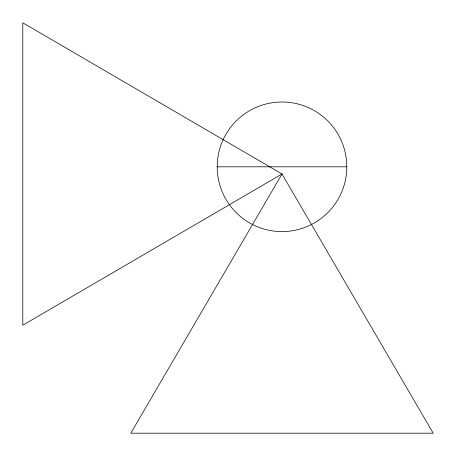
<?xml version="1.0" encoding="UTF-8"?>
<svg xmlns="http://www.w3.org/2000/svg" width="456" height="456" viewBox="0 0 456 456"><rect width="100%" height="100%" fill="white"/><g stroke="black" fill="none" stroke-linecap="round" stroke-linejoin="round"><path stroke-width="0.68" d="M217.198 166.805L346.799 166.805A64.803 64.803 0 0 1 249.597 222.921A64.803 64.803 0 0 1 249.597 110.683A64.803 64.803 0 0 1 346.799 166.805M282.002 173.998L130.804 433.2L433.2 433.2L282.002 173.998L22.8 22.8L22.8 325.202L282.002 173.998"/></g></svg>
